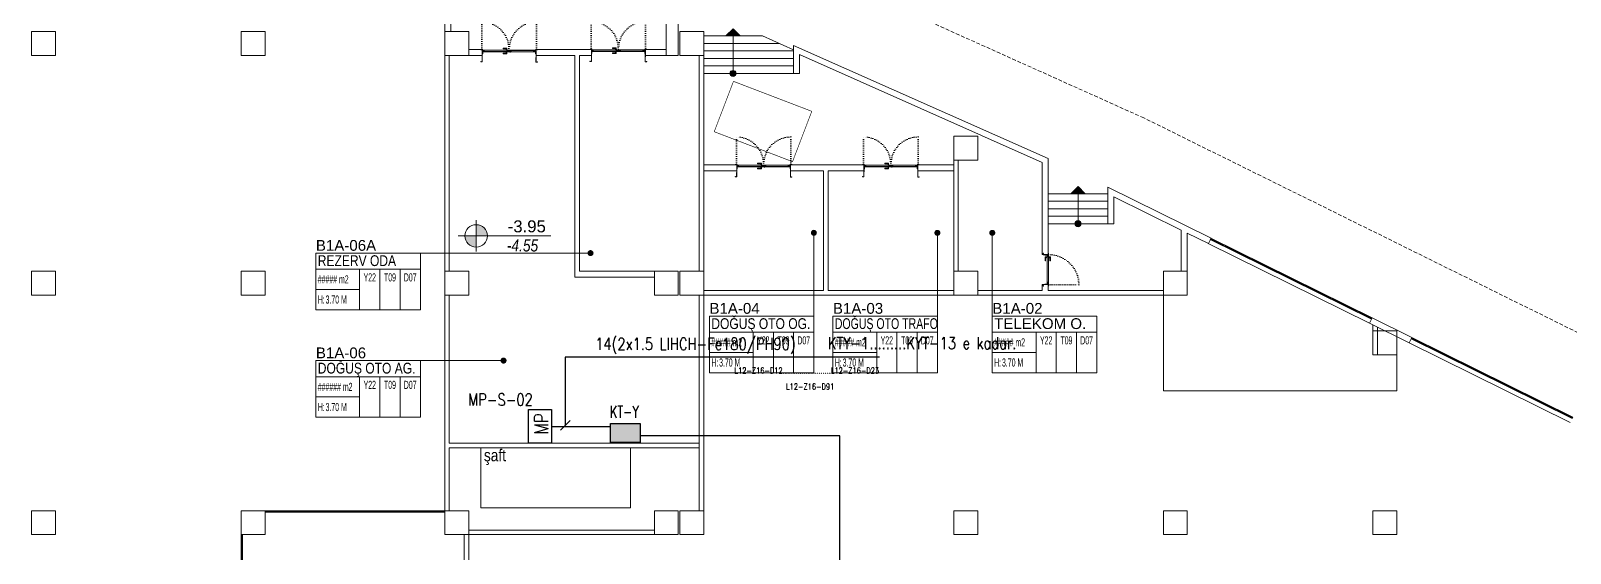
# Model space of a CAD drawing. Header units: metres. Extents: x -19121 to 152404, y -12107 to 46241.
# Drawn here: x 89358 to 94499, y 3938 to 5682 of the extents above; entities that cross this region are included whole.
import ezdxf
from ezdxf.enums import TextEntityAlignment as Align

# ---------------------------------------------------------------- set-up
doc = ezdxf.new("R2010")
doc.units = ezdxf.units.M
doc.header["$LTSCALE"] = 50
doc.header["$MEASUREMENT"] = 0
doc.linetypes.add('DOT2', pattern=[0.125, 0, -0.125])
doc.linetypes.add('HIDDEN', pattern=[0.375, 0.25, -0.125])
doc.layers.get('0').update_dxf_attribs({"color": 9, "lineweight": 9})
for name, color, linetype, lineweight in [('00', 9, 'Continuous', 9), ('01', 9, 'Continuous', 9), ('06B', 9, 'Continuous', 9), ('06C', 9, 'Continuous', 9), ('06D', 9, 'Continuous', 9), ('10', 9, 'Continuous', 9), ('15', 9, 'Continuous', 9), ('19', 9, 'Continuous', 9), ('20', 9, 'DOT2', 9), ('21', 9, 'Continuous', 9), ('21_mahal200', 9, 'Continuous', 9), ('E-AYDINLATMA VE PRİZ PANOSU', 7, 'Continuous', 30), ('E-DEDEKTÖR NUMARALARI', 20, 'Continuous', 30), ('E-KABLO', 7, 'Continuous', 30), ('E-KUVVET PANOSU (MCC)', 7, 'Continuous', 30), ('E-MODÜL HATTI', 6, 'Continuous', 30), ('E-YAZI', 7, 'Continuous', 30)]:
    doc.layers.add(name, color=color, linetype=linetype, lineweight=lineweight)
doc.styles.add('Arial', font='arial.ttf', dxfattribs={"height": 2.5})
doc.styles.add('E-YAZI', font='txttw.shx', dxfattribs={"height": 200})
doc.styles.add('MuuM_TEXT-ITALIC', font='ARIALNI.TTF')
doc.styles.add('MuuM_TEXT-STANDART', font='ARIALN.TTF')
doc.dimstyles.new('MuuM_DIM200', dxfattribs={"dimscale": 20, "dimtxt": 2, "dimasz": 1, "dimexe": 1, "dimexo": 1, "dimgap": 1, "dimtad": 1, "dimdec": 1, "dimrnd": 0.5, "dimdsep": 46, "dimtxsty": 'MuuM_TEXT-STANDART', "dimblk": 'ARCHTICK', "dimcen": 0, "dimdle": 0.15, "dimclrd": 256, "dimclre": 256, "dimclrt": 256, "dimadec": 0, "dimazin": 0, "dimtfac": 5, "dimtdec": 1, "dimtix": 1, "dimtmove": 2, "dimatfit": 3, "dimldrblk": 'DOT', "dimfxl": 3, "dimfxlon": 1, "dimtolj": 1, "dimlwd": -1, "dimlwe": -1, "dimarcsym": 0})

# ---------------------------------------------------------------- blocks, each defined once
blk = doc.blocks.new('E-MODUL PANOLARI')
at = {"layer": 'E-KABLO', "color": 1}
blk.add_lwpolyline([(-49, 66.9), (49, 66.9), (49, 0), (-49, 0)], close=True, dxfattribs=at)
at = {"layer": 'E-KABLO', "color": 1, "style": 'E-YAZI', "width": 0.8}
blk.add_text('MP', height=40, dxfattribs=at).set_placement((-23, 9.5))
blk = doc.blocks.new('100_KUVVET PANOSU (MCC)')
at = {"layer": 'E-KUVVET PANOSU (MCC)', "color": 4}
for p, q in [((-3.07, 3.95), (3.07, 3.95)), ((-3.07, 0), (-3.07, 3.95)), ((3.07, 3.95), (3.07, 0)), ((3.07, 0), (-3.07, 0))]:
    blk.add_line(p, q, dxfattribs=at)
blk.add_solid([(-3.07, 3.95), (3.07, 3.95), (-3.07, 0), (3.07, 0)], dxfattribs=at)
blk = doc.blocks.new('p-kolon_80x80')
blk.add_lwpolyline([(-40, -40), (40, -40), (40, 40), (-40, 40)], close=True)
blk = doc.blocks.new('1.Bod.Ara.Sitatik Elk')
at = {"layer": '01'}
blk.add_lwpolyline([(7520, -3030), (7480, -3030), (7480, -2824), (7520, -2824)], close=True, dxfattribs=at)
for p in [(5400, -2990), (6100, -2990), (6780, -2990), (7565, -2990), (8480, -3340), (5400, -3790), (6100, -3790), (6780, -3790), (7480, -3790), (7565, -3790), (8480, -3790), (9180, -3790), (9880, -3990), (5400, -4590), (6100, -4590), (6780, -4590), (7480, -4590), (7565, -4590), (8480, -4590), (9180, -4590), (9880, -4590)]:
    blk.add_blockref('p-kolon_80x80', p, dxfattribs=at)
blk = doc.blocks.new('_ArchTick')
at = {"color": 0, "linetype": 'ByBlock', "const_width": 0.15}
blk.add_lwpolyline([(-0.5, -0.5), (0.5, 0.5)], dxfattribs=at)
blk = doc.blocks.new('_Dot')
at = {"color": 0, "linetype": 'ByBlock', "lineweight": -2}
blk.add_line((-0.5, 0), (-1, 0), dxfattribs=at)
at = {"color": 0, "linetype": 'ByBlock', "const_width": 0.5}
blk.add_lwpolyline([(-0.25, 0, 1), (0.25, 0, 1)], format="xyb", close=True, dxfattribs=at)
blk = doc.blocks.new('0_roomno2')
blk.add_lwpolyline([(19.38, -10.5), (0, -10.5), (0, 0), (19.38, 0)], close=True)
for points in [[(0, -3), (19.38, -3)], [(8.12, -3), (8.12, -10.5)], [(11.88, -3), (11.88, -10.5)], [(15.62, -3), (15.62, -10.5)], [(0, -6.75), (8.12, -6.75)]]:
    blk.add_lwpolyline(points)
at = {"style": 'MuuM_TEXT-STANDART', "width": 0.6}
blk.add_text('H:', height=1.5, dxfattribs=at).set_placement((0.35, -8.61), align=Align.MIDDLE_LEFT)
at = {"style": 'Arial'}
blk.add_attdef('ODANO', (0, 1.17), '', height=2, dxfattribs=at)
blk.add_attdef('MEKANADI', text='', height=2, dxfattribs=at).set_placement((0.35, -3), align=Align.BOTTOM_LEFT)
at = {"style": 'MuuM_TEXT-STANDART', "width": 0.6}
for tag, p in [('M2', (0.35, -4.88)), ('TEMIZTAVANYUKSEKLIGI', (1.8, -8.61))]:
    blk.add_attdef(tag, text='', height=1.5, dxfattribs=at).set_placement(p, align=Align.MIDDLE_LEFT)
for tag, p in [('YER01', (10, -4.5)), ('TAVAN01', (13.75, -4.5)), ('DUVAR01', (17.5, -4.5)), ('YER02', (10, -6.75)), ('YER03', (10, -9)), ('TAVAN02', (13.75, -6.75)), ('TAVAN03', (13.75, -9)), ('DUVAR02', (17.5, -6.75)), ('DUVAR03', (17.5, -9))]:
    blk.add_attdef(tag, text='', height=1.5, dxfattribs=at).set_placement(p, align=Align.MIDDLE_CENTER)
blk = doc.blocks.new('prf-scr2')
at = {"linetype": 'DOT2', "ltscale": 10}
blk.add_line((0, 0.2), (0, -1.1), dxfattribs=at)
for p, q in [((-0.1, -0.2), (0.1, -0.3)), ((0.1, -0.2), (-0.1, -0.2)), ((0.1, -0.3), (-0.1, -0.3)), ((-0.1, -0.3), (0.1, -0.4)), ((0.1, -0.4), (-0.1, -0.4)), ((0.1, -0.5), (-0.1, -0.4)), ((-0.1, -0.4), (0.1, -0.4)), ((0.1, -0.6), (-0.1, -0.5)), ((-0.1, -0.5), (0.1, -0.5)), ((-0.1, -0.6), (0.1, -0.7)), ((0.1, -0.6), (-0.1, -0.6)), ((-0.1, -0.6), (0.1, -0.6)), ((-0.1, -0.7), (0.1, -0.8)), ((0.1, -0.7), (-0.1, -0.7)), ((-0.1, -0.8), (0.1, -0.8)), ((0.1, -0.8), (-0.1, -0.8)), ((0.1, -0.2), (0, -0.1)), ((0, -0.2), (0.1, -0.2))]:
    blk.add_line(p, q)
blk.add_lwpolyline([(0.2, 0), (-0.2, 0), (-0.2, 0), (-0.1, -0.1), (0.1, -0.1), (0.2, 0), (0.2, 0)], close=True)
for points in [[(0.2, 0), (-0.2, 0)], [(-0.1, -0.1), (-0.1, -0.2), (-0.1, -0.2), (-0.1, -0.2), (-0.1, -0.2), (-0.1, -0.3), (-0.1, -0.3), (-0.1, -0.3), (-0.1, -0.3), (-0.1, -0.4), (-0.1, -0.4), (-0.1, -0.4), (-0.1, -0.4), (-0.1, -0.4), (-0.1, -0.5), (-0.1, -0.5), (-0.1, -0.5), (-0.1, -0.5), (-0.1, -0.5), (-0.1, -0.5), (-0.1, -0.6), (-0.1, -0.6), (-0.1, -0.6), (-0.1, -0.6), (-0.1, -0.6), (-0.1, -0.7), (-0.1, -0.7), (-0.1, -0.7), (-0.1, -0.7), (-0.1, -0.7), (-0.1, -0.8), (-0.1, -0.8), (-0.1, -0.8), (-0.1, -0.8), (0, -0.9), (0, -0.9), (0, -0.9), (0.1, -0.8), (0.1, -0.8), (0.1, -0.7), (0.1, -0.7), (0.1, -0.7), (0.1, -0.7), (0.1, -0.7), (0.1, -0.7), (0.1, -0.6), (0.1, -0.6), (0.1, -0.6), (0.1, -0.6), (0.1, -0.6), (0.1, -0.5), (0.1, -0.5), (0.1, -0.5), (0.1, -0.5), (0.1, -0.4), (0.1, -0.4), (0.1, -0.4), (0.1, -0.4), (0.1, -0.4), (0.1, -0.3), (0.1, -0.3), (0.1, -0.3), (0.1, -0.3), (0.1, -0.3), (0.1, -0.3), (0.1, -0.2), (0.1, -0.2), (0.1, -0.2), (0.1, -0.2), (0.1, -0.2), (0.1, -0.1)]]:
    blk.add_lwpolyline(points)
blk = doc.blocks.new('gr-p-barel kilitli kapı kolu')
at = {"flags": 128}
for points in [[(-0.9, 0.8), (-0.9, 4.9), (-11.7, 4.9), (-11.7, 6.7), (0.9, 6.7), (0.9, 0.8)], [(-0.8, 5), (0.8, 6.6)]]:
    blk.add_lwpolyline(points, dxfattribs=at)
blk.add_lwpolyline([(-2.75, 0), (-2.75, 0.7), (2.75, 0.7), (2.75, 0)])
blk.add_lwpolyline([(-1.3, 0.7), (1.3, 0.7), (1.3, 0.8), (-1.3, 0.8)], close=True)
blk = doc.blocks.new('K2_SAC')
at = {"layer": '06C'}
blk.add_lwpolyline([(-71.5, 60.3, 1), (-71.8, 59.6), (-69.9, 58.9), (-69.6, 59.7), (-71.6, 60.4)], format="xyb", dxfattribs=at)
blk.add_arc((-71.6, 60), 0.5, 34.0049, 287.7447, dxfattribs=at)
at = {"layer": '10'}
for points in [[(-174.4, 60.3, 0.414214), (-174.4, 60.2), (-170.2, 58.7, 0.414214), (-170.1, 58.8), (-159.7, 88.3), (-159.5, 88.2), (-169.9, 58.7, -0.414214), (-170.3, 58.6), (-174.4, 60, -0.414214), (-174.6, 60.4), (-174.3, 61.2, -0.414214), (-173.9, 61.4), (-172.9, 61.1), (-173, 60.9), (-174, 61.2, 0.414214), (-174.1, 61.2)], [(-161, 84.1, 0.414214), (-160.8, 83.7), (-159.8, 83.3, 0.414214), (-159.5, 83.5), (-157.4, 89.6, 0.414214), (-157.5, 90, 0.414214), (-157.9, 89.8), (-158.2, 88.9), (-159.2, 89.3), (-156.2, 97.8, 0.414214), (-156.4, 98.1), (-160.6, 99.6, 0.414214), (-160.9, 99.4), (-161.2, 98.5, 0.414214), (-161, 98.2), (-160, 97.8), (-159.9, 98), (-161, 98.4, -0.414214), (-161, 98.5), (-160.7, 99.3, -0.414214), (-160.6, 99.4), (-156.5, 97.9, -0.414214), (-156.4, 97.8), (-159.4, 89.1), (-158.1, 88.7), (-157.7, 89.7, -0.414214), (-157.6, 89.8, -0.414214), (-157.5, 89.6), (-159.6, 83.6, -0.414214), (-159.8, 83.5), (-160.7, 83.9, -0.414214), (-160.8, 84), (-160.5, 84.8), (-160.7, 84.9)], [(-156.5, 98.7), (-155.4, 97.7), (-156.3, 94.9), (-156.2, 94.9), (-155.2, 97.7), (-156.3, 98.8, 14.796002)], [(4, -2.7, -0.414214), (3.9, -2.7), (-0.3, -1.3, -0.414214), (-0.4, -1.2), (10.4, 29.3), (10.2, 29.4), (-0.6, -1.1, 0.414214), (-0.4, -1.5), (3.8, -2.9, 0.414214), (4.2, -2.7), (4.5, -1.9, 0.414214), (4.3, -1.5), (3.2, -1.1), (3.2, -1.3), (4.2, -1.7, -0.414214), (4.3, -1.8)], [(8.7, 25.2, -0.414214), (8.3, 25), (7.4, 25.4, -0.414214), (7.2, 25.7), (9.3, 31.8, -0.414214), (9.7, 32, -0.414214), (9.9, 31.6), (9.6, 30.7), (10.5, 30.4), (13.5, 38.9, -0.414214), (13.9, 39.1), (18, 37.7, -0.414214), (18.2, 37.3), (17.9, 36.4, -0.414214), (17.5, 36.2), (16.5, 36.6), (16.5, 36.8), (17.6, 36.4, 0.414214), (17.7, 36.5), (18, 37.3, 0.414214), (17.9, 37.5), (13.8, 38.9, 0.414214), (13.7, 38.8), (10.6, 30.2), (9.3, 30.6), (9.7, 31.7, 0.414214), (9.6, 31.8, 0.414214), (9.5, 31.7), (7.4, 25.7, 0.414214), (7.5, 25.5), (8.4, 25.2, 0.414214), (8.5, 25.3), (8.8, 26.1), (9, 26.1)], [(14.3, 39.5), (12.8, 39.3), (11.8, 36.6), (11.6, 36.7), (12.6, 39.5), (14.2, 39.7, -14.796002)]]:
    blk.add_lwpolyline(points, format="xyb", close=True, dxfattribs=at)
for points in [[(-73.8, 64.8), (-74.4, 62.9), (-74.1, 62.8), (-74.5, 61.8), (-157.3, 90.5), (-157, 91.5), (-156.7, 91.4), (-156.1, 93.3), (-156.3, 93.4), (-156.9, 91.8), (-157.2, 91.9), (-157.7, 90.3), (-74.3, 61.4), (-73.8, 63), (-74, 63.1), (-73.5, 64.7)], [(-74.4, 62.9), (-73.8, 64.8), (-73.2, 64.6), (-72.7, 66.1), (-156.1, 95.1), (-156.6, 93.5), (-156.1, 93.3), (-156.7, 91.4), (-156.4, 91.3), (-155.7, 93.5), (-156.2, 93.7), (-155.9, 94.7), (-73, 66), (-73.4, 65), (-74, 65.2), (-74.7, 63), (-74.4, 62.9)], [(-72.2, 64.2), (-72.8, 62.3), (-73.1, 62.4), (-73.4, 61.4), (9.9, 32.5), (10.2, 33.5), (9.9, 33.6), (10.6, 35.5), (10.9, 35.4), (10.3, 33.8), (10.6, 33.7), (10.1, 32.2), (-73.8, 61.3), (-73.3, 62.8), (-73, 62.7), (-72.4, 64.3)], [(-72.8, 62.3), (-72.2, 64.2), (-72.7, 64.4), (-72.2, 66), (11.7, 36.9), (11.2, 35.3), (10.6, 35.5), (9.9, 33.6), (9.7, 33.7), (10.4, 35.9), (11, 35.7), (11.3, 36.7), (-72, 65.6), (-72.3, 64.6), (-71.8, 64.4), (-72.5, 62.2), (-72.8, 62.3)]]:
    blk.add_lwpolyline(points, dxfattribs=at)
for points in [[(-156.7, 90.5), (-152.9, 89.2), (-151.6, 93), (-155.4, 94.3)], [(-156.3, 90.7), (-153.1, 89.6), (-152, 92.8), (-155.2, 93.9)], [(-75, 62.2), (-80.7, 64.1), (-79.3, 67.9), (-73.7, 66)], [(-75.2, 62.6), (-80.3, 64.3), (-79.2, 67.5), (-74.1, 65.8)], [(-75.2, 61), (-73.4, 60.4), (-73.2, 60.9), (-75.6, 61.7), (-75.6, 61.7), (-75.7, 61.2)], [(-71.3, 66.4), (-73.1, 67), (-73.3, 66.5), (-71.5, 65.9), (-70.9, 65.7), (-70.7, 66.2)], [(-72.8, 61.4), (-67.1, 59.5), (-65.8, 63.2), (-71.5, 65.2)], [(-72.4, 61.6), (-67.3, 59.8), (-66.2, 63.1), (-71.3, 64.8)], [(9.4, 32.9), (3.7, 34.9), (5, 38.7), (10.7, 36.7)], [(9.2, 33.3), (4.1, 35.1), (5.2, 38.3), (10.3, 36.5)]]:
    blk.add_lwpolyline(points, close=True, dxfattribs=at)
for centre in [(-156.9, 99.4), (15, 39.8)]:
    blk.add_circle(centre, 0.55, dxfattribs=at)
at = {"layer": '20'}
for p, q in [((-156.9, 99.4), (-127.2, 184.9)), ((15, 39.8), (44.6, 125.3))]:
    blk.add_line(p, q, dxfattribs=at)
at = {"layer": '20', "linetype": 'HIDDEN'}
for points in [[(-156.6, 98), (-157, 96.8), (-158.4, 97.2), (-158, 98.5)], [(-156.5, 98.7), (-157.1, 97), (-158.1, 97.4), (-157.6, 99.1)], [(13.9, 38.9), (13.5, 37.6), (14.9, 37.2), (15.3, 38.4)], [(14.3, 39.5), (13.7, 37.8), (14.8, 37.4), (15.3, 39.1)]]:
    blk.add_lwpolyline(points, dxfattribs=at)
at = {"layer": '20'}
for centre, start, end in [((-156.9, 99.4), 338.4691, 70.8748), ((15, 39.8), 70.8748, 163.2805)]:
    blk.add_arc(centre, 90.5, start, end, dxfattribs=at)
at = {"layer": '06B', "xscale": -1, "rotation": 160.8747897857572}
blk.add_blockref('gr-p-barel kilitli kapı kolu', (-81.9, 64), dxfattribs=at)
at = {"layer": '06B', "rotation": 340.8747897857572}
blk.add_blockref('gr-p-barel kilitli kapı kolu', (-80.2, 68.8), dxfattribs=at)
at = {"layer": '10', "rotation": 70.87478978575723}
for p in [(-156.6, 92.6), (-72.7, 63.5)]:
    blk.add_blockref('prf-scr2', p, dxfattribs=at)
at = {"layer": '10', "xscale": -1, "rotation": 250.8747897857573}
for p in [(-73.8, 63.9), (10.6, 34.6)]:
    blk.add_blockref('prf-scr2', p, dxfattribs=at)
blk = doc.blocks.new('K-SAC-01')
at = {"layer": '10'}
for points in [[(-4.6, 16.2, -0.414214), (-4.5, 16.3), (-0.1, 16.3, -0.414214), (0, 16.2), (0, 5.9), (0.2, 5.9), (0.2, 16.2, 0.414214), (-0.1, 16.5), (-4.5, 16.5, 0.414214), (-4.8, 16.2), (-4.8, 15.3, 0.414214), (-4.5, 15), (-3.4, 15), (-3.4, 15.2), (-4.5, 15.2, -0.414214), (-4.6, 15.3)], [(0.2, 10.3, -0.414214), (0.5, 10.6), (1.5, 10.6, -0.414214), (1.8, 10.3), (1.8, 3.9, -0.414214), (1.5, 3.6, -0.414214), (1.2, 3.9), (1.2, 4.8), (0.2, 4.8), (0.2, -1.2, -0.414214), (-0.1, -1.5), (-4.5, -1.5, -0.414214), (-4.8, -1.2), (-4.8, -0.3, -0.414214), (-4.5, 0), (-3.4, 0), (-3.4, -0.2), (-4.5, -0.2, 0.414214), (-4.6, -0.3), (-4.6, -1.2, 0.414214), (-4.5, -1.3), (-0.1, -1.3, 0.414214), (0, -1.2), (0, 5), (1.4, 5), (1.4, 3.9, 0.414214), (1.5, 3.8, 0.414214), (1.6, 3.9), (1.6, 10.3, 0.414214), (1.5, 10.4), (0.5, 10.4, 0.414214), (0.4, 10.3), (0.4, 9.4), (0.2, 9.4)], [(-0.4, -2), (1, -1.4), (1, 1.5), (1.2, 1.5), (1.2, -1.5), (-0.3, -2.2, -14.796002)], [(99.8, 10.3, 0.414214), (99.5, 10.6), (98.5, 10.6, 0.414214), (98.2, 10.3), (98.2, 3.9, 0.414214), (98.5, 3.6, 0.414214), (98.8, 3.9), (98.8, 4.8), (99.8, 4.8), (99.8, -1.2, 0.414214), (100.1, -1.5), (104.5, -1.5, 0.414214), (104.8, -1.2), (104.8, -0.3, 0.414214), (104.5, 0), (103.4, 0), (103.4, -0.2), (104.5, -0.2, -0.414214), (104.6, -0.3), (104.6, -1.2, -0.414214), (104.5, -1.3), (100.1, -1.3, -0.414214), (100, -1.2), (100, 5), (98.6, 5), (98.6, 3.9, -0.414214), (98.5, 3.8, -0.414214), (98.4, 3.9), (98.4, 10.3, -0.414214), (98.5, 10.4), (99.5, 10.4, -0.414214), (99.6, 10.3), (99.6, 9.4), (99.8, 9.4)], [(104.6, 16.2, 0.414214), (104.5, 16.3), (100.1, 16.3, 0.414214), (100, 16.2), (100, 5.9), (99.8, 5.9), (99.8, 16.2, -0.414214), (100.1, 16.5), (104.5, 16.5, -0.414214), (104.8, 16.2), (104.8, 15.3, -0.414214), (104.5, 15), (103.4, 15), (103.4, 15.2), (104.5, 15.2, 0.414214), (104.6, 15.3)]]:
    blk.add_lwpolyline(points, format="xyb", close=True, dxfattribs=at)
for points in [[(98.8, 0.1), (98.8, 2.1), (99.1, 2.1), (99.1, 3.2), (1.5, 3.2), (1.5, 2.1), (1.8, 2.1), (1.8, 0.1), (1.5, 0.1), (1.5, 1.9), (1.2, 1.9), (1.2, 3.5), (99.4, 3.5), (99.4, 1.9), (99.1, 1.9), (99.1, 0.1)], [(98.8, 2.1), (98.8, 0.1), (99.4, 0.1), (99.4, -1.5), (1.2, -1.5), (1.2, 0.1), (1.8, 0.1), (1.8, 2.1), (2.1, 2.1), (2.1, -0.1), (1.5, -0.1), (1.5, -1.2), (99.1, -1.2), (99.1, -0.1), (98.5, -0.1), (98.5, 2.1), (98.8, 2.1)]]:
    blk.add_lwpolyline(points, dxfattribs=at)
for points in [[(2.1, 3), (8.1, 3), (8.1, -1), (2.1, -1)], [(2.4, 2.7), (7.8, 2.7), (7.8, -0.7), (2.4, -0.7)], [(98.5, 3), (92.5, 3), (92.5, -1), (98.5, -1)], [(98.2, 2.7), (92.8, 2.7), (92.8, -0.7), (98.2, -0.7)]]:
    blk.add_lwpolyline(points, close=True, dxfattribs=at)
blk.add_circle((-0.9, -2.5), 0.55, dxfattribs=at)
at = {"layer": '20', "linetype": 'HIDDEN'}
for points in [[(-0.2, -1.3), (-0.2, 0), (-1.7, 0), (-1.7, -1.3)], [(-0.4, -2), (-0.4, -0.2), (-1.5, -0.2), (-1.5, -2)]]:
    blk.add_lwpolyline(points, dxfattribs=at)
at = {"layer": '20'}
blk.add_lwpolyline([(-0.9, -2.5), (-0.9, -102.9)], dxfattribs=at)
blk.add_arc((-0.9, -2.5), 100.4, 270, 1.5131, dxfattribs=at)
at = {"layer": '06B'}
blk.add_blockref('gr-p-barel kilitli kapı kolu', (91.4, 3.5), dxfattribs=at)
at = {"layer": '06B', "xscale": -1, "rotation": 180}
blk.add_blockref('gr-p-barel kilitli kapı kolu', (91.4, -1.5), dxfattribs=at)
at = {"layer": '10', "xscale": -1, "rotation": 90}
blk.add_blockref('prf-scr2', (1.5, 1), dxfattribs=at)
at = {"layer": '10', "rotation": 270}
blk.add_blockref('prf-scr2', (99.1, 1.2), dxfattribs=at)
blk = doc.blocks.new('prf-10x10')
blk.add_lwpolyline([(-5, -5), (5, -5), (5, 5), (-5, 5)], close=True)
at = {"color": 255}
blk.add_solid([(-5, -5), (5, -5), (-5, 5), (5, 5)], dxfattribs=at)
at = {"layer": '10'}
blk.add_point((0, 0), dxfattribs=at)
blk = doc.blocks.new('*U402')
at = {"layer": '06D'}
blk.add_lwpolyline([(-2.5, 600), (2.5, 600), (2.5, 0), (-2.5, 0)], close=True, dxfattribs=at)
at = {"layer": '15'}
blk.add_lwpolyline([(0, 595), (0, 5)], dxfattribs=at)
at = {"layer": '10', "xscale": 0.5, "yscale": 0.5, "rotation": 90}
for p in [(0, 597.5), (0, 2.5)]:
    blk.add_blockref('prf-10x10', p, dxfattribs=at)
blk = doc.blocks.new('0_elevationtarget-p-bk')
h = blk.add_hatch(color=250)
h.paths.add_polyline_path([(1.88, 0, 0.414214), (0, 1.88), (0, 0)])
h.paths.add_polyline_path([(0, 0), (-1.88, 0, 0.414214), (0, -1.88)])
blk.add_line((0, -2.62), (0, 2.62))
blk.add_lwpolyline([(12.45, 0), (-3, 0)])
blk.add_circle((0, 0), 1.88)
at = {"style": 'Arial'}
blk.add_attdef('BITMISKOT', text='', height=2, dxfattribs=at).set_placement((4.5, 0), align=Align.BOTTOM_LEFT)
at = {"style": 'MuuM_TEXT-ITALIC'}
blk.add_attdef('FINISHINGFLOORLEVEL', text='', height=2, dxfattribs=at).set_placement((4.5, -0.59), align=Align.TOP_LEFT)
blk = doc.blocks.new('p-dog-ser-720')
at = {"layer": '06D'}
for points in [[(0, 0), (0, 715)], [(5, 0), (5, 715)]]:
    blk.add_lwpolyline(points, dxfattribs=at)
at = {"layer": '15'}
blk.add_lwpolyline([(2.5, 0), (2.5, 715)], dxfattribs=at)
at = {"layer": '10', "xscale": 0.5, "yscale": 0.5, "rotation": 180}
for p in [(2.5, 717.5), (2.5, 600), (2.5, 480), (2.5, 360), (2.5, 240), (2.5, 120), (2.5, 2.5)]:
    blk.add_blockref('prf-10x10', p, dxfattribs=at)
blk = doc.blocks.new('1.Bod.Ara.Mimari Elk')
at = {"layer": '19'}
h = blk.add_hatch(color=256, dxfattribs=at)
h.dxf.hatch_style = 1
h.paths.add_polyline_path([(7726.94, -2965), (7678.94, -2965), (7702.94, -2940.96)])
h = blk.add_hatch(color=256, dxfattribs=at)
h.dxf.hatch_style = 1
edge = h.paths.add_edge_path()
edge.add_arc((7702.94, -3090), 10, 0, 360)
h = blk.add_hatch(color=256, dxfattribs=at)
h.dxf.hatch_style = 1
h.paths.add_polyline_path([(8879, -3491.79), (8831, -3491.79), (8855, -3467.75)])
h = blk.add_hatch(color=256, dxfattribs=at)
h.dxf.hatch_style = 1
edge = h.paths.add_edge_path()
edge.add_arc((8855, -3591.79), 10, 0, 360)
blk.add_lwpolyline([(6775, -2950), (6740, -2950)])
at = {"layer": '00'}
for points in [[(6740, -2590), (6740, -2950), (6760, -2950), (6760, -2590), (6740, -2590)], [(7440, -3750), (7190, -3750), (7190, -3030), (7230, -3030), (7230, -3010), (7045, -3010), (7045, -3030), (7175, -3030), (7175, -3770), (7440, -3770)], [(7925, -3090), (7905, -3090), (7905, -2996.29), (8755, -3374.17), (8755, -3695)], [(7925, -3090), (7925, -3027.07), (8735, -3387.16), (8735, -3695), (8755, -3695)], [(8440, -3750), (8440, -3380)], [(8455, -3750), (8455, -3380)], [(7605, -3395), (7715, -3395), (7715, -3415), (7605, -3415)], [(8020, -3415), (8140, -3415), (8140, -3395), (7895, -3395), (7895, -3415), (8005, -3415)], [(8005, -3815), (8005, -3415)], [(8020, -3815), (8020, -3415)], [(8440, -3395), (8320, -3395), (8320, -3415), (8440, -3415)], [(8520, -3815), (8735, -3815), (8735, -3795), (8755, -3795), (8755, -3815), (9140, -3815)], [(7375, -4325), (6755, -4325), (6755, -3830), (6740, -3830), (6740, -4550), (6755, -4550), (6755, -4340), (6845, -4340), (6845, -4340), (7375, -4340), (7375, -4340)], [(7605, -3815), (8005, -3815)], [(7605, -3830), (8440, -3830)], [(8020, -3815), (8440, -3815)], [(8520, -3830), (9140, -3830)], [(9828.26, -3923.65), (9961.09, -3989.34), (9969.96, -3971.41), (9837.13, -3905.72), (9828.26, -3923.65)], [(9840, -4030), (9840, -3929.45)], [(9855, -3936.87), (9855, -4030)], [(7375, -4325), (7590, -4325)], [(7375, -4340), (7590, -4340)]]:
    blk.add_lwpolyline(points, dxfattribs=at)
for points in [[(6740, -3750), (6740, -3030), (6755, -3030), (6755, -3750)], [(6820, -3010), (6865, -3010), (6865, -3030), (6820, -3030)], [(7410, -3030), (7480, -3030), (7480, -3010), (7410, -3010)], [(7605, -3030), (7605, -3750), (7590, -3750), (7590, -3030)], [(9200, -3750), (9200, -3612.94), (8975, -3501.66), (8975, -3591.79), (8955, -3591.79), (8955, -3469.46), (9299.3, -3639.74), (9290.44, -3657.66), (9220, -3622.83), (9220, -3750)], [(7605, -3830), (7605, -4550), (7590, -4550), (7590, -3830)], [(7440, -4630), (6820, -4630), (6820, -4615), (7440, -4615)], [(6820, -5350), (6805, -5350), (6805, -4630), (6820, -4630)]]:
    blk.add_lwpolyline(points, close=True, dxfattribs=at)
at = {"layer": '06D'}
for points in [[(9827.98, -3923.5), (9290.15, -3657.52)], [(9920, -3969.02), (9920, -4150), (9140, -4150), (9140, -3830)], [(10498.63, -4255.17), (9960.8, -3989.2)], [(6140, -4550), (6735, -4550)], [(6140, -4555), (6735, -4555)]]:
    blk.add_lwpolyline(points, dxfattribs=at)
for points in [[(6860, -4540), (7360, -4540), (7360, -4340), (6860, -4340)], [(6820, -5350), (6060, -5350), (6060, -4550), (6820, -4550)]]:
    blk.add_lwpolyline(points, close=True, dxfattribs=at)
at = {"layer": '15'}
blk.add_lwpolyline([(6140, -4552.5), (6735, -4552.5)], dxfattribs=at)
at = {"layer": '19', "linetype": 'Continuous'}
for points in [[(7605, -3075), (7605, -2950)], [(7605, -2965), (7800.88, -2965), (7905, -3011.72)], [(7702.94, -3090), (7702.94, -2965)], [(7605, -2990), (7856.59, -2990)], [(7605, -3015), (7905, -3015)], [(7605, -3040), (7905, -3040)], [(7605, -3065), (7905, -3065)], [(7605, -3090), (7905, -3090)], [(8755, -3491.79), (8955, -3491.79)], [(8855, -3591.79), (8855, -3491.79)], [(8755, -3516.79), (8955, -3516.79)], [(8755, -3541.79), (8955, -3541.79)], [(8755, -3566.79), (8955, -3566.79)], [(8755, -3591.79), (8955, -3591.79)]]:
    blk.add_lwpolyline(points, dxfattribs=at)
at = {"layer": '19'}
for points in [[(7726.94, -2965), (7678.94, -2965), (7702.94, -2940.96)], [(8879, -3491.79), (8831, -3491.79), (8855, -3467.75)]]:
    blk.add_lwpolyline(points, close=True, dxfattribs=at)
for centre in [(7702.94, -3090), (8855, -3591.79)]:
    blk.add_circle(centre, 10, dxfattribs=at)
at = {"layer": '20', "linetype": 'HIDDEN'}
blk.add_lwpolyline([(11767.85, -4685.8), (11421.22, -4460.1), (10945.13, -4163.64), (9074.53, -3238.51), (6612.89, -2132.43), (4752.35, -1474.85), (3821.13, -1227.81)], dxfattribs=at)
at = {"layer": '20', "const_width": 2}
blk.add_lwpolyline([(7704.31, -3116.47), (7640, -3284.59), (7901.52, -3384.62), (7965.83, -3216.5)], close=True, dxfattribs=at)
for name, p, rotation in [('*U402', (9835.74, -3907.81), 63.6859951057757), ('K-SAC-01', (8755, -3795), 90), ('*U402', (10506.39, -4239.49), 63.6859951057757)]:
    blk.add_blockref(name, p, dxfattribs=dict(rotation=rotation))
at = {"xscale": -1, "rotation": 180}
blk.add_blockref('p-dog-ser-720', (6060, -4630), dxfattribs=at)
at = {"layer": '01'}
blk.add_blockref('p-kolon_80x80', (9880, -3990), dxfattribs=at)
at = {"layer": '10', "rotation": 19.12521021339945}
for p in [(7044.82, -3051.28), (7409.82, -3049.98), (7894.82, -3435.22), (8319.82, -3435.22)]:
    blk.add_blockref('K2_SAC', p, dxfattribs=at)
at = {"layer": '10', "xscale": -0.5, "yscale": 0.5, "rotation": 90}
for p in [(6142.5, -4552.5), (6290, -4552.5), (6440, -4552.5), (6590, -4552.5), (6737.5, -4552.5)]:
    blk.add_blockref('prf-10x10', p, dxfattribs=at)
at = {"layer": '21', "xscale": 20, "yscale": 20, "zscale": 20}
blk.add_blockref('0_elevationtarget-p-bk', (6844.81, -3632.61), dxfattribs=at).add_auto_attribs({'BITMISKOT': ' -3.95', 'FINISHINGFLOORLEVEL': ' -4.55'})
at = {"layer": '21_mahal200'}
ref = blk.add_blockref('0_roomno2', (6309.64, -3689.98), dxfattribs=dict(at, xscale=18, yscale=18, zscale=18))
ref.add_attrib('ODANO', 'B1A-06A', (6309.64, -3682.2), dxfattribs={"layer": '0', "height": 36, "style": 'Arial'})
ref.add_attrib('MEKANADI', 'REZERV ODA', dxfattribs={"layer": '0', "height": 36, "style": 'Arial', "width": 0.8}).set_placement((6315.94, -3743.98), align=Align.BOTTOM_LEFT)
ref.add_attrib('M2', '##### m2', dxfattribs={"layer": '0', "height": 27, "style": 'MuuM_TEXT-STANDART', "width": 0.6}).set_placement((6315.94, -3777.73), align=Align.MIDDLE_LEFT)
ref.add_attrib('TEMIZTAVANYUKSEKLIGI', '3.70 M', dxfattribs={"layer": '0', "height": 27, "style": 'MuuM_TEXT-STANDART', "width": 0.6}).set_placement((6342.04, -3844.92), align=Align.MIDDLE_LEFT)
ref.add_attrib('YER01', 'Y22', dxfattribs={"layer": '0', "height": 27, "style": 'MuuM_TEXT-STANDART', "width": 0.6}).set_placement((6489.64, -3770.98), align=Align.MIDDLE_CENTER)
ref.add_attrib('TAVAN01', 'T09', dxfattribs={"layer": '0', "height": 27, "style": 'MuuM_TEXT-STANDART', "width": 0.6}).set_placement((6557.14, -3770.98), align=Align.MIDDLE_CENTER)
ref.add_attrib('DUVAR01', 'D07', dxfattribs={"layer": '0', "height": 27, "style": 'MuuM_TEXT-STANDART', "width": 0.6}).set_placement((6624.64, -3770.98), align=Align.MIDDLE_CENTER)
ref = blk.add_blockref('0_roomno2', (7623.98, -3900.25), dxfattribs=dict(at, xscale=18, yscale=18, zscale=18))
ref.add_attrib('ODANO', 'B1A-04', (7623.98, -3892.47), dxfattribs={"layer": '0', "height": 36, "style": 'Arial'})
ref.add_attrib('MEKANADI', 'DOĞUŞ OTO OG.', dxfattribs={"layer": '0', "height": 36, "style": 'Arial', "width": 0.8}).set_placement((7630.28, -3954.25), align=Align.BOTTOM_LEFT)
ref.add_attrib('M2', '##### m2', dxfattribs={"layer": '0', "height": 27, "style": 'MuuM_TEXT-STANDART', "width": 0.6}).set_placement((7630.28, -3988), align=Align.MIDDLE_LEFT)
ref.add_attrib('TEMIZTAVANYUKSEKLIGI', '3.70 M', dxfattribs={"layer": '0', "height": 27, "style": 'MuuM_TEXT-STANDART', "width": 0.6}).set_placement((7656.38, -4055.19), align=Align.MIDDLE_LEFT)
ref.add_attrib('YER01', 'Y22', dxfattribs={"layer": '0', "height": 27, "style": 'MuuM_TEXT-STANDART', "width": 0.6}).set_placement((7803.98, -3981.25), align=Align.MIDDLE_CENTER)
ref.add_attrib('TAVAN01', 'T09', dxfattribs={"layer": '0', "height": 27, "style": 'MuuM_TEXT-STANDART', "width": 0.6}).set_placement((7871.48, -3981.25), align=Align.MIDDLE_CENTER)
ref.add_attrib('DUVAR01', 'D07', dxfattribs={"layer": '0', "height": 27, "style": 'MuuM_TEXT-STANDART', "width": 0.6}).set_placement((7938.98, -3981.25), align=Align.MIDDLE_CENTER)
ref = blk.add_blockref('0_roomno2', (8036.47, -3900.25), dxfattribs=dict(at, xscale=18, yscale=18, zscale=18))
ref.add_attrib('ODANO', 'B1A-03', (8036.47, -3892.47), dxfattribs={"layer": '0', "height": 36, "style": 'Arial'})
ref.add_attrib('MEKANADI', 'DOĞUŞ OTO TRAFO', dxfattribs={"layer": '0', "height": 36, "style": 'Arial', "width": 0.7}).set_placement((8042.77, -3954.25), align=Align.BOTTOM_LEFT)
ref.add_attrib('M2', '##### m2', dxfattribs={"layer": '0', "height": 27, "style": 'MuuM_TEXT-STANDART', "width": 0.6}).set_placement((8042.77, -3988), align=Align.MIDDLE_LEFT)
ref.add_attrib('TEMIZTAVANYUKSEKLIGI', '3.70 M', dxfattribs={"layer": '0', "height": 27, "style": 'MuuM_TEXT-STANDART', "width": 0.6}).set_placement((8068.87, -4055.19), align=Align.MIDDLE_LEFT)
ref.add_attrib('YER01', 'Y22', dxfattribs={"layer": '0', "height": 27, "style": 'MuuM_TEXT-STANDART', "width": 0.6}).set_placement((8216.47, -3981.25), align=Align.MIDDLE_CENTER)
ref.add_attrib('TAVAN01', 'T09', dxfattribs={"layer": '0', "height": 27, "style": 'MuuM_TEXT-STANDART', "width": 0.6}).set_placement((8283.97, -3981.25), align=Align.MIDDLE_CENTER)
ref.add_attrib('DUVAR01', 'D07', dxfattribs={"layer": '0', "height": 27, "style": 'MuuM_TEXT-STANDART', "width": 0.6}).set_placement((8351.47, -3981.25), align=Align.MIDDLE_CENTER)
ref = blk.add_blockref('0_roomno2', (8568.7, -3900.25), dxfattribs=dict(at, xscale=18, yscale=18, zscale=18))
ref.add_attrib('ODANO', 'B1A-02', (8568.7, -3892.47), dxfattribs={"layer": '0', "height": 36, "style": 'Arial'})
ref.add_attrib('MEKANADI', 'TELEKOM O.', dxfattribs={"layer": '0', "height": 36, "style": 'Arial'}).set_placement((8575, -3954.25), align=Align.BOTTOM_LEFT)
ref.add_attrib('M2', '##### m2', dxfattribs={"layer": '0', "height": 27, "style": 'MuuM_TEXT-STANDART', "width": 0.6}).set_placement((8575, -3988), align=Align.MIDDLE_LEFT)
ref.add_attrib('TEMIZTAVANYUKSEKLIGI', '3.70 M', dxfattribs={"layer": '0', "height": 27, "style": 'MuuM_TEXT-STANDART', "width": 0.6}).set_placement((8601.1, -4055.19), align=Align.MIDDLE_LEFT)
ref.add_attrib('YER01', 'Y22', dxfattribs={"layer": '0', "height": 27, "style": 'MuuM_TEXT-STANDART', "width": 0.6}).set_placement((8748.7, -3981.25), align=Align.MIDDLE_CENTER)
ref.add_attrib('TAVAN01', 'T09', dxfattribs={"layer": '0', "height": 27, "style": 'MuuM_TEXT-STANDART', "width": 0.6}).set_placement((8816.2, -3981.25), align=Align.MIDDLE_CENTER)
ref.add_attrib('DUVAR01', 'D07', dxfattribs={"layer": '0', "height": 27, "style": 'MuuM_TEXT-STANDART', "width": 0.6}).set_placement((8883.7, -3981.25), align=Align.MIDDLE_CENTER)
ref = blk.add_blockref('0_roomno2', (6309.64, -4048.93), dxfattribs=dict(at, xscale=18, yscale=18, zscale=18))
ref.add_attrib('ODANO', 'B1A-06', (6309.64, -4041.15), dxfattribs={"layer": '0', "height": 36, "style": 'Arial'})
ref.add_attrib('MEKANADI', 'DOĞUŞ OTO AG.', dxfattribs={"layer": '0', "height": 36, "style": 'Arial', "width": 0.8}).set_placement((6315.94, -4102.93), align=Align.BOTTOM_LEFT)
ref.add_attrib('M2', '###### m2', dxfattribs={"layer": '0', "height": 27, "style": 'MuuM_TEXT-STANDART', "width": 0.6}).set_placement((6315.94, -4136.68), align=Align.MIDDLE_LEFT)
ref.add_attrib('TEMIZTAVANYUKSEKLIGI', '3.70 M', dxfattribs={"layer": '0', "height": 27, "style": 'MuuM_TEXT-STANDART', "width": 0.6}).set_placement((6342.04, -4203.88), align=Align.MIDDLE_LEFT)
ref.add_attrib('YER01', 'Y22', dxfattribs={"layer": '0', "height": 27, "style": 'MuuM_TEXT-STANDART', "width": 0.6}).set_placement((6489.64, -4129.93), align=Align.MIDDLE_CENTER)
ref.add_attrib('TAVAN01', 'T09', dxfattribs={"layer": '0', "height": 27, "style": 'MuuM_TEXT-STANDART', "width": 0.6}).set_placement((6557.14, -4129.93), align=Align.MIDDLE_CENTER)
ref.add_attrib('DUVAR01', 'D07', dxfattribs={"layer": '0', "height": 27, "style": 'MuuM_TEXT-STANDART', "width": 0.6}).set_placement((6624.64, -4129.93), align=Align.MIDDLE_CENTER)
at = {"layer": '21', "style": 'MuuM_TEXT-STANDART'}
blk.add_text('şaft ', height=40, dxfattribs=at).set_placement((6870.74, -4384.98))
at = {"layer": '21_mahal200'}
for points in [[(7972.73, -3622.23), (7972.73, -3900.25)], [(8385.22, -3622.23), (8385.22, -3900.25)], [(8568.7, -3622.23), (8568.7, -3900.25)], [(7226.88, -3689.98), (6658.39, -3689.98)], [(6936.41, -4048.93), (6658.39, -4048.93)]]:
    blk.add_leader(points, dimstyle='MuuM_DIM200', override={"dimasz": 1, "dimfxl": 10}, dxfattribs=at)

msp = doc.modelspace()

# ---------------------------------------------------------------- linework, layer by layer
at = {"layer": 'E-KABLO'}
for p, q in [((92191.5, 4592.3), (91142.7, 4592.3)), ((91142.7, 4592.3), (91142.7, 4365.4)), ((91158.9, 4381.5), (91126.6, 4349.2))]:
    msp.add_line(p, q, dxfattribs=at)
at = {"layer": 'E-MODÜL HATTI', "ltscale": 50}
for p, q in [((91096.9, 4361.5), (91293.9, 4361.5)), ((92059.6, 4330.2), (91393.1, 4330.2)), ((92059.6, 521.7), (92059.6, 4330.2))]:
    msp.add_line(p, q, dxfattribs=at)

# ---------------------------------------------------------------- block references
for name in ['1.Bod.Ara.Mimari Elk', '1.Bod.Ara.Sitatik Elk']:
    msp.add_blockref(name, (84000, 8630))
at = {"layer": 'E-KABLO', "color": 1, "xscale": 1.152, "yscale": 1.152, "zscale": 1.152, "rotation": 90}
msp.add_blockref('E-MODUL PANOLARI', (91096.9, 4361.5), dxfattribs=at)
at = {"layer": 'E-KUVVET PANOSU (MCC)', "xscale": 16, "yscale": 16, "zscale": 16}
msp.add_blockref('100_KUVVET PANOSU (MCC)', (91343, 4308), dxfattribs=at)

# ---------------------------------------------------------------- texts
at = {"layer": 'E-AYDINLATMA VE PRİZ PANOSU', "color": 4, "style": 'E-YAZI', "width": 0.7}
msp.add_text('KT-Y', height=40, dxfattribs=at).set_placement((91291.2, 4390.4))
at = {"layer": 'E-DEDEKTÖR NUMARALARI', "style": 'E-YAZI', "width": 0.7}
for s, p in [('L12-Z16-D12.......................L12-Z16-D23', (91707.6, 4537.7)), ('L12-Z16-D91', (91880, 4484.3))]:
    msp.add_text(s, height=20, dxfattribs=at).set_placement(p)
at = {"layer": 'E-YAZI', "color": 3, "style": 'E-YAZI', "width": 0.8}
for s, p in [('14(2x1.5 LIHCH-Fe180/PH90)', (91242.5, 4616.7)), ('KTY-1.........KYT-13 e kadar.', (92019.6, 4619.7)), ('MP-S-02', (90818.8, 4430.7))]:
    msp.add_text(s, height=40, dxfattribs=at).set_placement(p)

doc.saveas('drawing.dxf')
